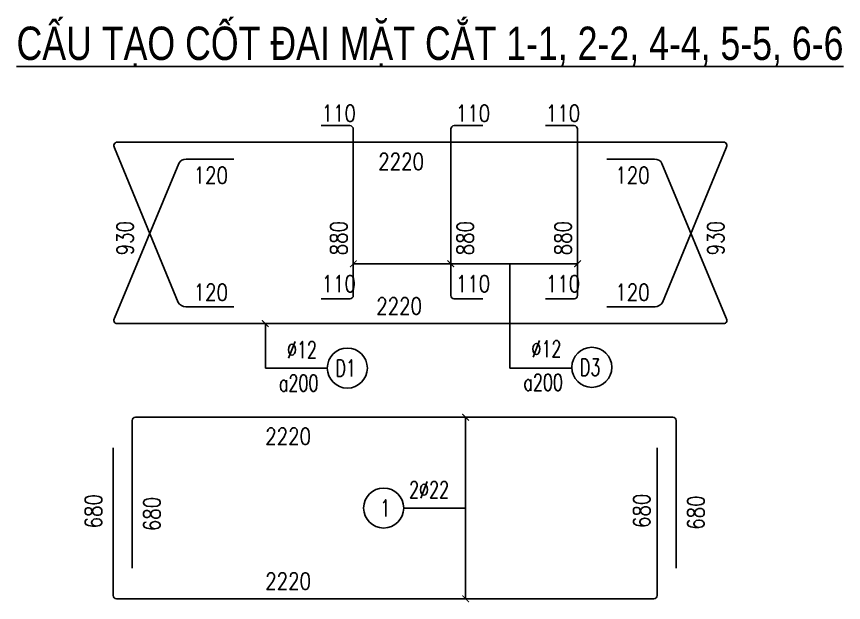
# Model space of a CAD drawing. Header units: millimetres. Extents: x -143483 to 1166745, y -1448440 to -1202244.
# Drawn here: x 121185 to 133580, y -1407643 to -1398861 of the extents above; entities that cross this region are included whole.
import ezdxf
from ezdxf.enums import TextEntityAlignment as Align

# ---------------------------------------------------------------- set-up
doc = ezdxf.new("R2010")
doc.units = ezdxf.units.MM
doc.header["$LTSCALE"] = 30
doc.layers.get('0').update_dxf_attribs({"lineweight": 9})
for name, color, linetype in [('ccu11-Cotthep', 9, 'Continuous'), ('ccu11-Text', 31, 'Continuous'), ('ccu11-Thepdai', 6, 'Continuous')]:
    doc.layers.add(name, color=color, linetype=linetype)
doc.styles.add('ccu11-dim', font='vnsimli.shx', dxfattribs={"width": 0.65, "bigfont": 'bigfont.shx'})
doc.styles.add('ccu11-VnAvH-B', font='VHAVANB.TTF')
doc.styles.add('ccu11-vnsimli', font='vnsimli.shx', dxfattribs={"width": 0.8, "bigfont": 'vns.shx'})
doc.styles.add('ccu11-vnsimple', font='vnsimple.shx', dxfattribs={"bigfont": 'bigfont.shx'})
doc.styles.add('ccu11_simli', font='vnsimli.shx', dxfattribs={"width": 0.8})
doc.dimstyles.new('ccu11-100x4', dxfattribs={"dimscale": 100, "dimtxt": 2.5, "dimasz": 1, "dimexe": 1, "dimexo": 2, "dimgap": 1, "dimtad": 1, "dimdec": 0, "dimlfac": 0.25, "dimdsep": 46, "dimtxsty": 'ccu11-dim', "dimblk": 'ARCHTICK', "dimcen": -1, "dimdle": 1, "dimclrd": 256, "dimclre": 256, "dimclrt": 3, "dimadec": 0, "dimazin": 2, "dimtfac": 0.1, "dimtdec": 0, "dimtmove": 0, "dimatfit": 1, "dimldrblk": 'ARCHTICK', "dimfxl": 0, "dimtvp": 0.833333, "dimtolj": 1, "dimtzin": 12, "dimarcsym": 0})

# ---------------------------------------------------------------- blocks, each defined once
blk = doc.blocks.new('_ARCHTICK')
at = {"color": 0, "linetype": 'ByBlock', "const_width": 0.15}
blk.add_lwpolyline([(-0.5, -0.5), (0.5, 0.5)], dxfattribs=at)
blk = doc.blocks.new('SHD')
at = {"layer": 'ccu11-Cotthep'}
blk.add_circle((300, 0), 300, dxfattribs=at)
at = {"layer": 'ccu11-Cotthep', "color": 31, "style": 'ccu11_simli', "width": 0.8}
blk.add_attdef('DK', text='', height=250, dxfattribs=at).set_placement((-101, 65), align=Align.BOTTOM_RIGHT)
blk.add_attdef('KH', text='', height=250, dxfattribs=at).set_placement((300, 0), align=Align.MIDDLE)
blk.add_attdef('KC', text='', height=250, dxfattribs=at).set_placement((-101, -142), align=Align.TOP_RIGHT)

msp = doc.modelspace()

# ---------------------------------------------------------------- linework, layer by layer
at = {"layer": 'ccu11-Thepdai', "flags": 128}
for points in [[(125753.35, -1400496.82), (126183.35, -1400496.82, -0.38911631), (126233.35, -1400546.82), (126233.35, -1402991.59), (126233.35, -1403043.88, -0.38911631), (126183.35, -1403093.88), (125753.35, -1403093.88)], [(128173.72, -1400496.82), (127743.72, -1400496.82, 0.38911631), (127693.72, -1400546.82), (127693.72, -1402991.59), (127693.72, -1403043.88, 0.38911631), (127743.72, -1403093.88), (128173.72, -1403093.88)], [(129114.55, -1400496.82), (129544.55, -1400496.82, -0.38911631), (129594.55, -1400546.82), (129594.55, -1402991.59), (129594.55, -1403043.88, -0.38911631), (129544.55, -1403093.88), (129114.55, -1403093.88)]]:
    msp.add_lwpolyline(points, format="xyb", dxfattribs=at)
at = {"layer": 'ccu11-Thepdai'}
for points in [[(124441.84, -1403210.33), (123721.37, -1403210.33, -0.26628921), (123609.61, -1403146.26), (122656.15, -1400826.75, -0.64209887), (122693.99, -1400744.07), (127238.5, -1400744.07), (131783.01, -1400744.07, -0.64209887), (131820.85, -1400826.75), (130867.4, -1403146.26, -0.26628921), (130755.63, -1403210.33), (130035.17, -1403210.33)], [(124441.84, -1400999), (123728.85, -1400999, 0.30093739), (123617.09, -1401063.07), (122656.18, -1403380.26, 0.65283078), (122693.01, -1403464.07), (127238.5, -1403464.07), (131783.99, -1403464.07, 0.65283078), (131820.83, -1403380.26), (130859.92, -1401063.07, 0.30093739), (130748.15, -1400999), (130035.17, -1400999)], [(131071.03, -1407127.78), (131071.03, -1404917.78, 0.41421356), (131021.03, -1404867.78), (122968.01, -1404867.78, 0.41421356), (122918.01, -1404917.78), (122918.01, -1407127.78)]]:
    msp.add_lwpolyline(points, format="xyb", dxfattribs=at)
at = {"layer": 'ccu11-Thepdai', "linetype": 'ByBlock', "ltscale": 30}
msp.add_lwpolyline([(122633.01, -1405327.78), (122633.01, -1407537.78, 0.41421356), (122683.01, -1407587.78), (130736.03, -1407587.78, 0.41421356), (130786.03, -1407537.78), (130786.03, -1405327.78)], format="xyb", dxfattribs=at)

# ---------------------------------------------------------------- block references
at = {"layer": 'ccu11-Cotthep', "yscale": 100, "zscale": 100, "rotation": 180}
for p, xscale in [((126233.35, -1402567.18), 100), ((127693.72, -1402567.18), -100)]:
    msp.add_blockref('_ARCHTICK', p, dxfattribs=dict(at, xscale=xscale))
at = {"layer": 'ccu11-Cotthep'}
ref = msp.add_blockref('SHD', (125843.6, -1404130.03), dxfattribs=at)
ref.add_attrib('KH', 'D1', dxfattribs={"color": 31, "height": 250, "style": 'ccu11-vnsimple', "width": 0.7}).set_placement((126118.6, -1404130.03), align=Align.MIDDLE_CENTER)
ref.add_attrib('KC', 'a200', dxfattribs={"color": 31, "height": 250, "style": 'ccu11-vnsimple', "width": 0.7}).set_placement((125415.02, -1404230.03), align=Align.TOP_CENTER)
ref.add_attrib('DK', '`12', dxfattribs={"color": 31, "height": 250, "style": 'ccu11-vnsimple', "width": 0.7}).set_placement((125462.81, -1404055.03), align=Align.BOTTOM_CENTER)
ref = msp.add_blockref('SHD', (129508.41, -1404119.03), dxfattribs=at)
ref.add_attrib('KH', 'D3', dxfattribs={"color": 31, "height": 250, "style": 'ccu11-vnsimple', "width": 0.7}).set_placement((129783.41, -1404119.03), align=Align.MIDDLE_CENTER)
ref.add_attrib('KC', 'a200', dxfattribs={"color": 31, "height": 250, "style": 'ccu11-vnsimple', "width": 0.7}).set_placement((129079.83, -1404219.03), align=Align.TOP_CENTER)
ref.add_attrib('DK', '`12', dxfattribs={"color": 31, "height": 250, "style": 'ccu11-vnsimple', "width": 0.7}).set_placement((129127.63, -1404044.03), align=Align.BOTTOM_CENTER)
ref = msp.add_blockref('SHD', (126988.05, -1406227.78), dxfattribs=dict(at, xscale=-1))
ref.add_attrib('KH', '1', dxfattribs={"color": 31, "height": 250, "style": 'ccu11-vnsimple', "width": 0.7}).set_placement((126713.05, -1406227.78), align=Align.MIDDLE_CENTER)
ref.add_attrib('DK', '2`22', dxfattribs={"color": 31, "height": 250, "style": 'ccu11-vnsimple', "width": 0.7}).set_placement((127368.83, -1406152.78), align=Align.BOTTOM_CENTER)

# ---------------------------------------------------------------- texts
at = {"layer": 'ccu11-Text', "color": 6, "style": 'ccu11-VnAvH-B', "width": 0.8}
msp.add_text('%%ucÊu t¹o cèt ®ai mÆt c¾t 1-1, 2-2, 4-4, 5-5, 6-6', height=500, dxfattribs=at).set_placement((127382.66, -1399512.6), align=Align.CENTER)
at = {"layer": 'ccu11-Text', "style": 'ccu11-vnsimli', "width": 0.8}
for s, p in [('110', (125757.71, -1400436.39)), ('110', (127769.36, -1400436.39)), ('110', (129118.91, -1400436.39)), ('2220', (126607.29, -1401159.33)), ('120', (123840.41, -1401365.62)), ('120', (130160.41, -1401365.62)), ('110', (125757.71, -1402991.1)), ('110', (127769.36, -1402991.1)), ('110', (129118.91, -1402991.1)), ('120', (123840.41, -1403118.72)), ('120', (130160.41, -1403118.72)), ('2220', (126577.05, -1403324.86)), ('2220', (124913.5, -1405277.81)), ('2220', (124913.5, -1407448.57))]:
    msp.add_text(s, height=250, dxfattribs=at).set_placement(p)
for s, p in [('930', (122936.6, -1402439.8)), ('880', (126140.66, -1402439.8)), ('880', (128036.4, -1402439.8)), ('880', (129501.86, -1402439.8)), ('930', (131790.4, -1402439.8)), ('680', (122464.63, -1406533.26)), ('680', (123340.6, -1406574.58)), ('680', (130681.37, -1406526.57)), ('680', (131493.61, -1406553.95))]:
    msp.add_text(s, height=250, rotation=90, dxfattribs=at).set_placement(p)

# ---------------------------------------------------------------- leaders
at = {"layer": 'ccu11-Cotthep', "linetype": 'ByBlock', "ltscale": 30}
for points in [[(129594.55, -1402567.18), (126233.35, -1402567.18)], [(124914.6, -1403464.07), (124914.6, -1404130.03), (125843.6, -1404130.03)], [(127917.05, -1404867.78), (127917.05, -1406227.78), (126988.05, -1406227.78)], [(127917.05, -1407587.78), (127917.05, -1406227.78), (126988.05, -1406227.78)]]:
    msp.add_leader(points, dimstyle='ccu11-100x4', dxfattribs=at)
msp.add_leader([(128579.3, -1402567.18), (128579.3, -1404130.03), (129508.41, -1404130.03)], dimstyle='ccu11-100x4', override={"dimldrblk": 'None'}, dxfattribs=at)

doc.saveas('drawing.dxf')
